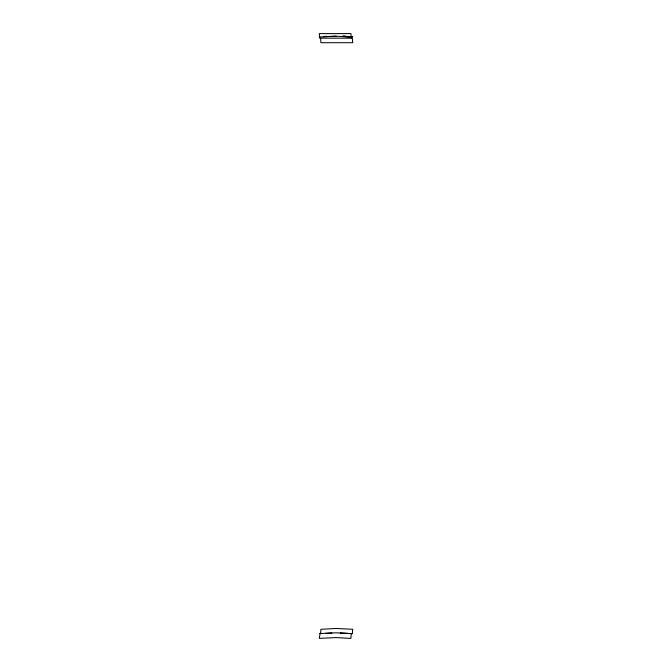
<?xml version="1.0" encoding="UTF-8"?>
<svg xmlns="http://www.w3.org/2000/svg" width="672" height="672" viewBox="0 0 672 672"><rect width="100%" height="100%" fill="white"/><g stroke="black" fill="none" stroke-linecap="round" stroke-linejoin="round"><path stroke-width="1.01" d="M320.116 633.326L319.292 638.366L336 637.585L350.91 638.4L351.263 633.637L352.346 633.562L352.708 629.252L336 628.48L320.914 629.294L320.561 633.637M319.654 36.75L319.292 36.994L336 36.221L350.91 37.036L351.901 36.448L352.708 36.994L350.616 36.901M323.744 36.473L326.802 36.263M325.853 633.352L331.909 633.024M319.654 633.562L336 632.806L351.263 633.637M323.744 36.616L336 36.221M340.234 632.999L347.802 633.352M350.834 633.494L352.346 633.562M342.955 35.994L345.937 36.145M342.955 36.288L350.91 37.036M351.263 38.153L350.91 33.6L319.292 33.6L319.654 38.153L352.346 38.153L352.708 42.714L320.914 42.714L320.561 38.153"/></g></svg>
